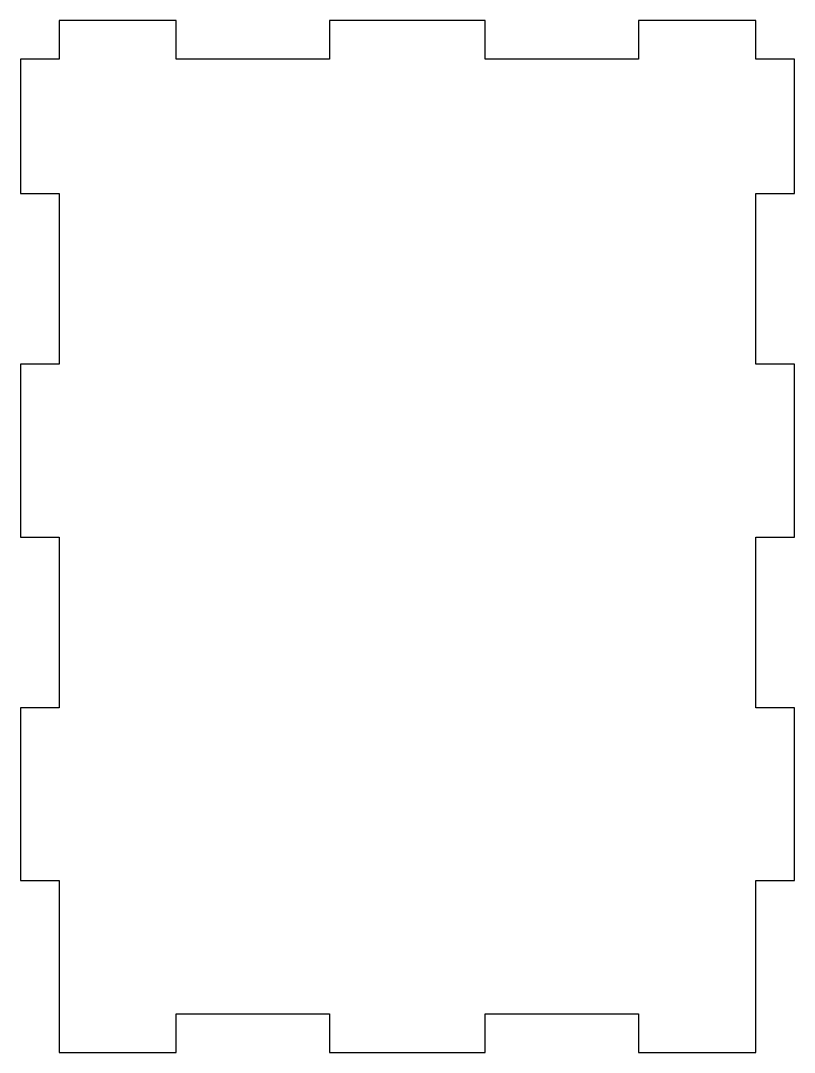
# Model space of a CAD drawing. Header units: millimetres. Extents: x 0 to 100, y 0 to 133.
import ezdxf

# ---------------------------------------------------------------- set-up
doc = ezdxf.new("R2010")
doc.units = ezdxf.units.MM
doc.layers.add('PERIMETER', color=5, linetype='CONTINUOUS')

msp = doc.modelspace()

# ---------------------------------------------------------------- linework, layer by layer
at = {"layer": 'PERIMETER'}
msp.add_lwpolyline([(4.92, 22.15), (4.92, -0.08), (20.07, -0.08), (20.07, 4.92), (39.92, 4.92), (39.92, -0.08), (60.07, -0.08), (60.07, 4.92), (79.92, 4.92), (79.92, -0.08), (95.08, -0.08), (95.08, 22.15), (100.08, 22.15), (100.08, 44.52), (95.08, 44.52), (95.08, 66.59), (100.08, 66.59), (100.08, 88.96), (95.08, 88.96), (95.08, 111.04), (100.08, 111.04), (100.08, 128.41), (95.08, 128.41), (95.08, 133.41), (79.92, 133.41), (79.92, 128.41), (60.07, 128.41), (60.07, 133.41), (39.92, 133.41), (39.92, 128.41), (20.07, 128.41), (20.07, 133.41), (4.92, 133.41), (4.92, 128.41), (-0.08, 128.41), (-0.08, 111.04), (4.92, 111.04), (4.92, 88.96), (-0.08, 88.96), (-0.08, 66.59), (4.92, 66.59), (4.92, 44.52), (-0.08, 44.52), (-0.08, 22.15)], close=True, dxfattribs=at)

doc.saveas('drawing.dxf')
